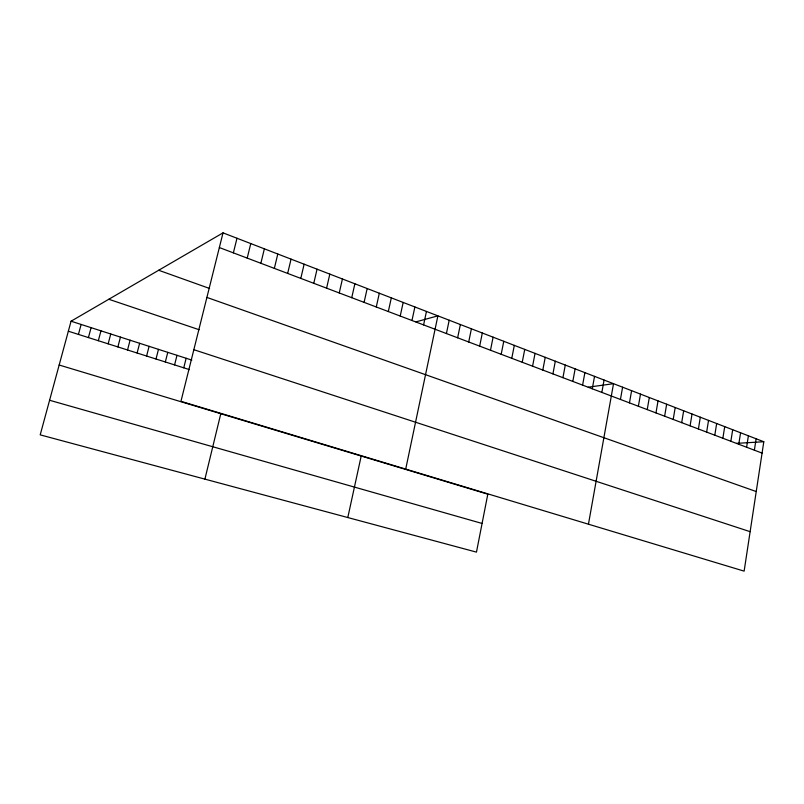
<?xml version="1.0" encoding="UTF-8"?>
<svg xmlns="http://www.w3.org/2000/svg" width="804" height="804" viewBox="0 0 804 804"><rect width="100%" height="100%" fill="white"/><g stroke="black" fill="none" stroke-linecap="round" stroke-linejoin="round"><path stroke-width="1.21" d="M763.8 441.738L744.132 571.141L180.95 401.327L223.02 232.858L763.8 441.738L736.585 443.356M754.383 450.18L756.132 438.773M746.614 447.235L748.393 435.788M730.866 441.275L732.685 429.718M738.775 444.27L740.574 432.763M722.866 438.24L724.716 426.643M714.796 435.185L716.665 423.527M706.646 432.1L708.535 420.391M698.405 428.984L700.324 417.216M681.691 422.653L683.661 410.784M690.093 425.829L692.033 414.02M673.209 419.437L675.199 407.517M664.637 416.191L666.657 404.211M655.974 412.914L658.024 400.884M647.23 409.598L649.31 397.518M638.386 406.251L640.497 394.111M629.462 402.864L631.602 390.674M620.437 399.447L622.608 387.196M588.448 524.198L613.522 383.689L588.267 387.176M601.854 392.412L604.075 380.041M592.277 388.784L594.538 376.362M582.598 385.126L584.89 372.634M572.82 381.418L575.141 368.865M562.931 377.669L565.282 365.056M552.921 373.88L555.313 361.207M542.811 370.051L545.243 357.318M532.58 366.182L535.042 353.378M522.238 362.262L524.741 349.398M511.776 358.303L514.319 345.368M501.193 354.293L503.766 341.298M490.49 350.242L493.103 337.177M479.666 346.142L482.32 333.017M468.712 341.991L471.405 328.796M457.637 337.791L460.37 324.535M446.421 333.549L449.195 320.223M405.708 469.094L437.889 315.851L415.899 321.881M423.597 324.906L426.452 311.439M411.98 320.505L414.884 306.967M347.8 517.545L361.197 456.029M400.221 316.052L403.166 302.445M388.322 311.54L391.317 297.862M376.282 306.977L379.317 293.229M364.091 302.364L367.167 288.536M351.74 297.691L354.876 283.792M339.248 292.957L342.424 278.978M326.595 288.164L329.821 274.114M313.781 283.309L317.057 269.179M300.807 278.395L304.133 264.194M287.661 273.42L291.048 259.139M274.355 268.375L277.792 254.014M204.909 479.134L220.788 413.718M260.868 263.27L264.365 248.828M247.21 258.104L250.768 243.572M233.371 252.858L236.989 238.255M183.754 367.82L186.146 358.272M174.579 364.905L177.001 355.328M165.333 361.971L167.775 352.353M156.006 359.016L158.478 349.358M146.599 356.031L149.092 346.333M137.112 353.016L139.635 343.288M127.545 349.981L130.087 340.213M117.886 346.926L120.459 337.117M108.158 343.831L110.751 333.992M98.329 340.715L100.962 330.836M88.43 337.569L91.083 327.66M78.43 334.404L81.124 324.444M223.02 232.858L71.064 321.208L40.2 434.863L476.47 552.127L487.807 494.189L59.164 365.016M49.597 400.261L482.078 523.454M68.35 331.208L189.432 369.619M71.064 321.208L191.814 360.091M193.844 349.7L750.132 531.675M108.811 299.269L199.101 329.71M206.899 297.42L756.232 491.545M158.689 270.265L209.573 288.475M219.351 247.552L762.071 453.094"/></g></svg>
